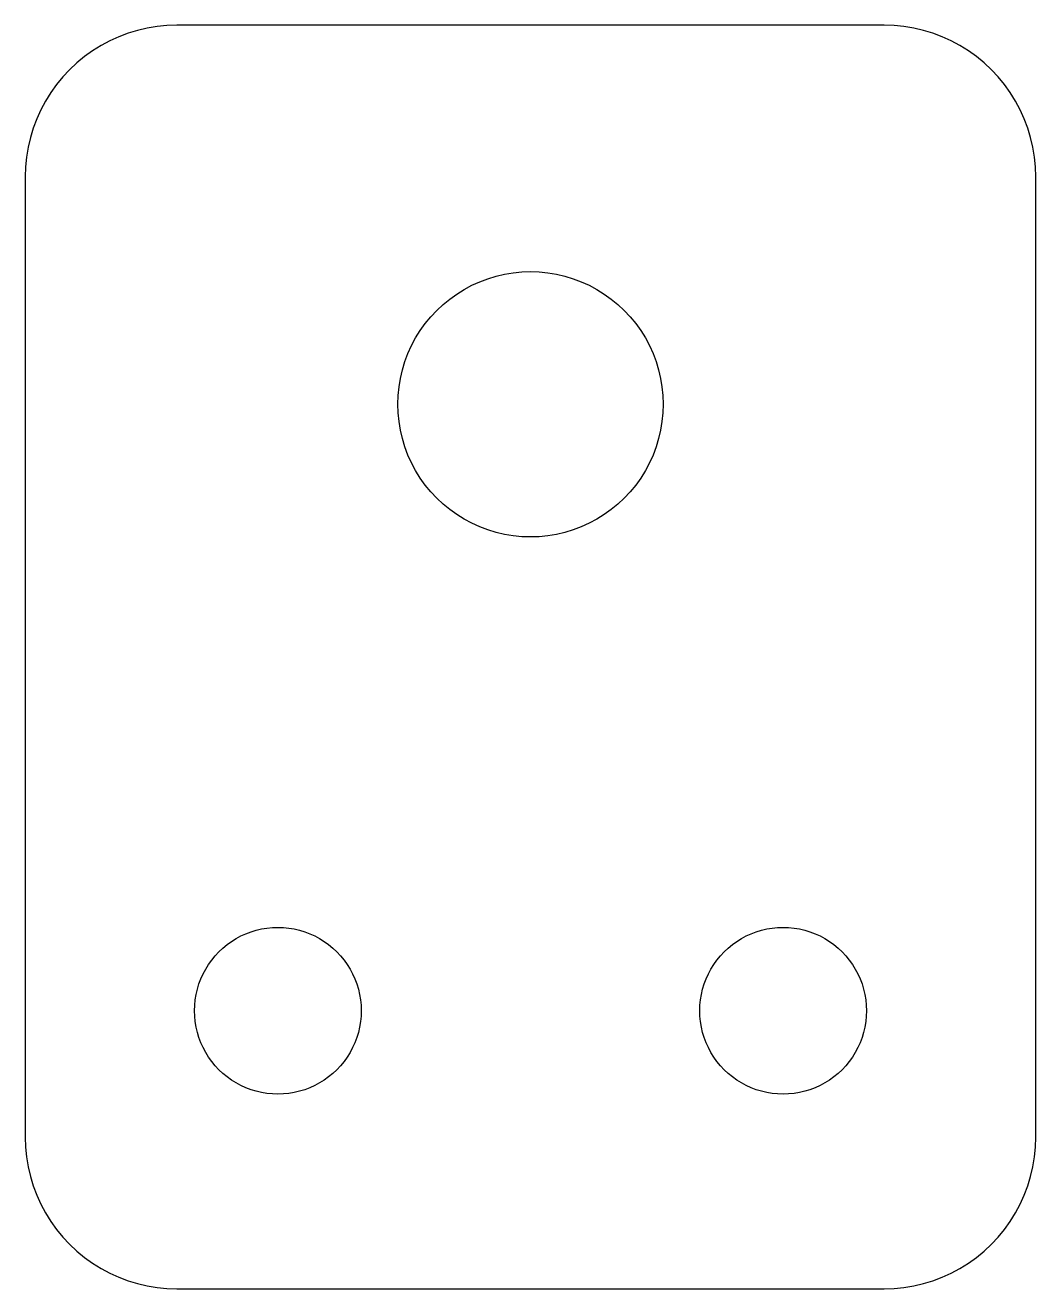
# Model space of a CAD drawing. Header units: millimetres. Extents: x -20 to 20, y -25 to 25.
import ezdxf

# ---------------------------------------------------------------- set-up
doc = ezdxf.new("R2010")
doc.units = ezdxf.units.MM

msp = doc.modelspace()

# ---------------------------------------------------------------- linework, layer by layer
at = {"layer": 'SCHNITT'}
for points in [[(14.392, -24.987), (14.783, -24.949), (15.171, -24.885), (15.553, -24.796), (15.929, -24.682), (16.296, -24.543), (16.654, -24.381), (17, -24.196), (17.333, -23.989), (17.653, -23.76), (17.956, -23.511), (18.243, -23.243), (18.511, -22.956), (18.76, -22.653), (18.989, -22.333), (19.196, -22), (19.381, -21.654), (19.543, -21.296), (19.682, -20.929), (19.796, -20.553), (19.885, -20.171), (19.949, -19.783), (19.987, -19.392), (20, -19), (20, 19), (19.987, 19.392), (19.949, 19.783), (19.885, 20.171), (19.796, 20.553), (19.682, 20.929), (19.543, 21.296), (19.381, 21.654), (19.196, 22), (18.989, 22.333), (18.76, 22.653), (18.511, 22.956), (18.243, 23.243), (17.956, 23.511), (17.653, 23.76), (17.333, 23.989), (17, 24.196), (16.654, 24.381), (16.296, 24.543), (15.929, 24.682), (15.553, 24.796), (15.171, 24.885), (14.783, 24.949), (14.392, 24.987), (14, 25), (-14, 25), (-14.392, 24.987), (-14.783, 24.949), (-15.171, 24.885), (-15.553, 24.796), (-15.929, 24.682), (-16.296, 24.543), (-16.654, 24.381), (-17, 24.196), (-17.333, 23.989), (-17.653, 23.76), (-17.956, 23.511), (-18.243, 23.243), (-18.511, 22.956), (-18.76, 22.653), (-18.989, 22.333), (-19.196, 22), (-19.381, 21.654), (-19.543, 21.296), (-19.682, 20.929), (-19.796, 20.553), (-19.885, 20.171), (-19.949, 19.783), (-19.987, 19.392), (-20, 19), (-20, -19), (-19.987, -19.392), (-19.949, -19.783), (-19.885, -20.171), (-19.796, -20.553), (-19.682, -20.929), (-19.543, -21.296), (-19.381, -21.654), (-19.196, -22), (-18.989, -22.333), (-18.76, -22.653), (-18.511, -22.956), (-18.243, -23.243), (-17.956, -23.511), (-17.653, -23.76), (-17.333, -23.989), (-17, -24.196), (-16.654, -24.381), (-16.296, -24.543), (-15.929, -24.682), (-15.553, -24.796), (-15.171, -24.885), (-14.783, -24.949), (-14.392, -24.987), (-14, -25), (14, -25)], [(-0.343, 4.761), (-0.685, 4.795), (-1.024, 4.851), (-1.359, 4.929), (-1.688, 5.029), (-2.009, 5.15), (-2.322, 5.291), (-2.625, 5.453), (-2.917, 5.635), (-3.196, 5.835), (-3.462, 6.053), (-3.712, 6.288), (-3.947, 6.538), (-4.165, 6.804), (-4.365, 7.083), (-4.547, 7.375), (-4.709, 7.678), (-4.85, 7.991), (-4.971, 8.312), (-5.071, 8.641), (-5.149, 8.976), (-5.205, 9.315), (-5.239, 9.657), (-5.25, 10), (-5.239, 10.343), (-5.205, 10.685), (-5.149, 11.024), (-5.071, 11.359), (-4.971, 11.688), (-4.85, 12.009), (-4.709, 12.322), (-4.547, 12.625), (-4.365, 12.917), (-4.165, 13.196), (-3.947, 13.462), (-3.712, 13.712), (-3.462, 13.947), (-3.196, 14.165), (-2.917, 14.365), (-2.625, 14.547), (-2.322, 14.709), (-2.009, 14.85), (-1.688, 14.971), (-1.359, 15.071), (-1.024, 15.149), (-0.685, 15.205), (-0.343, 15.239), (0, 15.25), (0.343, 15.239), (0.685, 15.205), (1.024, 15.149), (1.359, 15.071), (1.688, 14.971), (2.009, 14.85), (2.322, 14.709), (2.625, 14.547), (2.917, 14.365), (3.196, 14.165), (3.462, 13.947), (3.712, 13.712), (3.947, 13.462), (4.165, 13.196), (4.365, 12.917), (4.547, 12.625), (4.709, 12.322), (4.85, 12.009), (4.971, 11.688), (5.071, 11.359), (5.149, 11.024), (5.205, 10.685), (5.239, 10.343), (5.25, 10), (5.239, 9.657), (5.205, 9.315), (5.149, 8.976), (5.071, 8.641), (4.971, 8.312), (4.85, 7.991), (4.709, 7.678), (4.547, 7.375), (4.365, 7.083), (4.165, 6.804), (3.947, 6.538), (3.712, 6.288), (3.462, 6.053), (3.196, 5.835), (2.917, 5.635), (2.625, 5.453), (2.322, 5.291), (2.009, 5.15), (1.688, 5.029), (1.359, 4.929), (1.024, 4.851), (0.685, 4.795), (0.343, 4.761), (0, 4.75)], [(-10.216, -17.293), (-10.431, -17.272), (-10.644, -17.237), (-10.854, -17.188), (-11.061, -17.125), (-11.263, -17.049), (-11.46, -16.96), (-11.65, -16.858), (-11.833, -16.744), (-12.009, -16.618), (-12.176, -16.481), (-12.333, -16.333), (-12.481, -16.176), (-12.618, -16.009), (-12.744, -15.833), (-12.858, -15.65), (-12.96, -15.46), (-13.049, -15.263), (-13.125, -15.061), (-13.188, -14.854), (-13.237, -14.644), (-13.272, -14.431), (-13.293, -14.216), (-13.3, -14), (-13.293, -13.784), (-13.272, -13.569), (-13.237, -13.356), (-13.188, -13.146), (-13.125, -12.939), (-13.049, -12.737), (-12.96, -12.54), (-12.858, -12.35), (-12.744, -12.167), (-12.618, -11.991), (-12.481, -11.824), (-12.333, -11.667), (-12.176, -11.519), (-12.009, -11.382), (-11.833, -11.256), (-11.65, -11.142), (-11.46, -11.04), (-11.263, -10.951), (-11.061, -10.875), (-10.854, -10.812), (-10.644, -10.763), (-10.431, -10.728), (-10.216, -10.707), (-10, -10.7), (-9.784, -10.707), (-9.569, -10.728), (-9.356, -10.763), (-9.146, -10.812), (-8.939, -10.875), (-8.737, -10.951), (-8.54, -11.04), (-8.35, -11.142), (-8.167, -11.256), (-7.991, -11.382), (-7.824, -11.519), (-7.667, -11.667), (-7.519, -11.824), (-7.382, -11.991), (-7.256, -12.167), (-7.142, -12.35), (-7.04, -12.54), (-6.951, -12.737), (-6.875, -12.939), (-6.812, -13.146), (-6.763, -13.356), (-6.728, -13.569), (-6.707, -13.784), (-6.7, -14), (-6.707, -14.216), (-6.728, -14.431), (-6.763, -14.644), (-6.812, -14.854), (-6.875, -15.061), (-6.951, -15.263), (-7.04, -15.46), (-7.142, -15.65), (-7.256, -15.833), (-7.382, -16.009), (-7.519, -16.176), (-7.667, -16.333), (-7.824, -16.481), (-7.991, -16.618), (-8.167, -16.744), (-8.35, -16.858), (-8.54, -16.96), (-8.737, -17.049), (-8.939, -17.125), (-9.146, -17.188), (-9.356, -17.237), (-9.569, -17.272), (-9.784, -17.293), (-10, -17.3)], [(9.784, -17.293), (9.569, -17.272), (9.356, -17.237), (9.146, -17.188), (8.939, -17.125), (8.737, -17.049), (8.54, -16.96), (8.35, -16.858), (8.167, -16.744), (7.991, -16.618), (7.824, -16.481), (7.667, -16.333), (7.519, -16.176), (7.382, -16.009), (7.256, -15.833), (7.142, -15.65), (7.04, -15.46), (6.951, -15.263), (6.875, -15.061), (6.812, -14.854), (6.763, -14.644), (6.728, -14.431), (6.707, -14.216), (6.7, -14), (6.707, -13.784), (6.728, -13.569), (6.763, -13.356), (6.812, -13.146), (6.875, -12.939), (6.951, -12.737), (7.04, -12.54), (7.142, -12.35), (7.256, -12.167), (7.382, -11.991), (7.519, -11.824), (7.667, -11.667), (7.824, -11.519), (7.991, -11.382), (8.167, -11.256), (8.35, -11.142), (8.54, -11.04), (8.737, -10.951), (8.939, -10.875), (9.146, -10.812), (9.356, -10.763), (9.569, -10.728), (9.784, -10.707), (10, -10.7), (10.216, -10.707), (10.431, -10.728), (10.644, -10.763), (10.854, -10.812), (11.061, -10.875), (11.263, -10.951), (11.46, -11.04), (11.65, -11.142), (11.833, -11.256), (12.009, -11.382), (12.176, -11.519), (12.333, -11.667), (12.481, -11.824), (12.618, -11.991), (12.744, -12.167), (12.858, -12.35), (12.96, -12.54), (13.049, -12.737), (13.125, -12.939), (13.188, -13.146), (13.237, -13.356), (13.272, -13.569), (13.293, -13.784), (13.3, -14), (13.293, -14.216), (13.272, -14.431), (13.237, -14.644), (13.188, -14.854), (13.125, -15.061), (13.049, -15.263), (12.96, -15.46), (12.858, -15.65), (12.744, -15.833), (12.618, -16.009), (12.481, -16.176), (12.333, -16.333), (12.176, -16.481), (12.009, -16.618), (11.833, -16.744), (11.65, -16.858), (11.46, -16.96), (11.263, -17.049), (11.061, -17.125), (10.854, -17.188), (10.644, -17.237), (10.431, -17.272), (10.216, -17.293), (10, -17.3)]]:
    msp.add_lwpolyline(points, close=True, dxfattribs=at)

doc.saveas('drawing.dxf')
